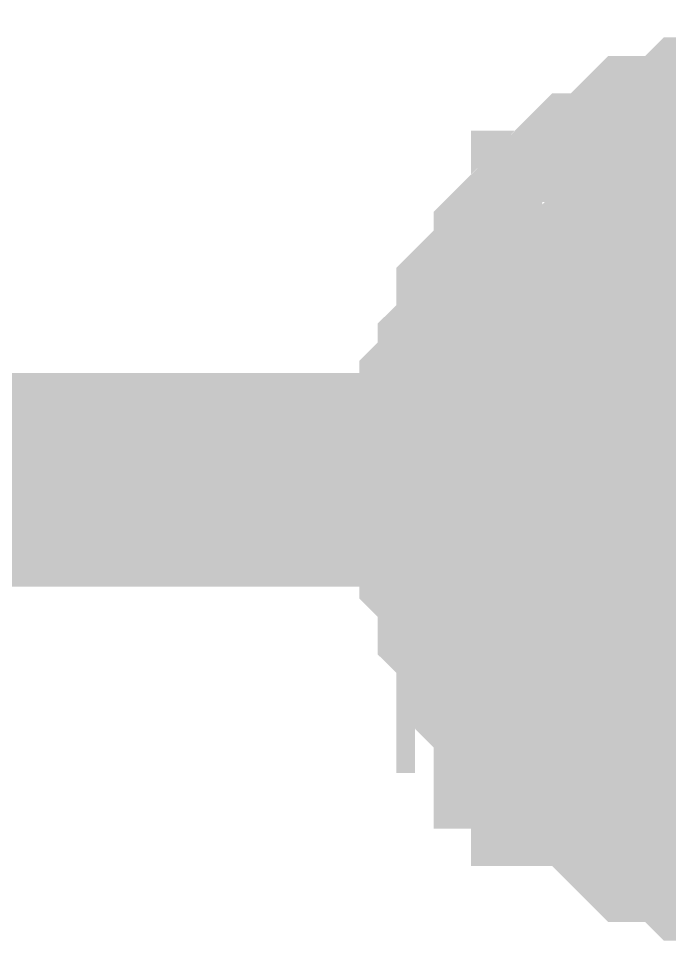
# Model space of a CAD drawing. Header units: inches. Extents: x 0 to 841, y 0 to 594.
# Drawn here: x 433.879 to 434.791, y 236.828 to 238.147 of the extents above; entities that cross this region are included whole.
import ezdxf

# ---------------------------------------------------------------- set-up
doc = ezdxf.new("R2010")
doc.units = ezdxf.units.IN
doc.layers.add('Sheet', color=255, linetype='Continuous')

msp = doc.modelspace()

# ---------------------------------------------------------------- linework, layer by layer
at = {"layer": 'Sheet'}
for points in [[(434.5062, 237.5007, 0.2997, 0.2997, 0), (434.5062, 237.5268, 0.2997, 0.2997, 0), (434.5062, 237.553, 0.2997, 0.2997, 0), (434.5062, 237.5791, 0.2997, 0.2997, 0), (434.5062, 237.6052, 0.2997, 0.2997, 0), (434.5323, 237.6314, 0.2997, 0.2997, 0), (434.5323, 237.6314, 0.2997, 0.2997, 0), (434.5323, 237.6575, 0.2997, 0.2997, 0), (434.5585, 237.6836, 0.2997, 0.2997, 0), (434.5585, 237.7097, 0.2997, 0.2997, 0), (434.5585, 237.7359, 0.2997, 0.2997, 0), (434.5846, 237.762, 0.2997, 0.2997, 0), (434.5846, 237.762, 0.2997, 0.2997, 0), (434.6107, 237.7881, 0.2997, 0.2997, 0), (434.6107, 237.8143, 0.2997, 0.2997, 0), (434.6369, 237.8404, 0.2997, 0.2997, 0), (434.663, 237.8404, 0.2997, 0.2997, 0), (434.663, 237.8665, 0.2997, 0.2997, 0), (434.6891, 237.8927, 0.2997, 0.2997, 0), (434.7153, 237.8927, 0.2997, 0.2997, 0), (434.7414, 237.9188, 0.2997, 0.2997, 0), (434.7414, 237.9188, 0.2997, 0.2997, 0), (434.7675, 237.9449, 0.2997, 0.2997, 0), (434.7937, 237.9449, 0.2997, 0.2997, 0), (434.8198, 237.9449, 0.2997, 0.2997, 0), (434.8459, 237.9711, 0.2997, 0.2997, 0), (434.872, 237.9711, 0.2997, 0.2997, 0), (434.872, 237.9711, 0.2997, 0.2997, 0), (434.8982, 237.9972, 0.2997, 0.2997, 0), (434.9243, 237.9972, 0.2997, 0.2997, 0), (434.9504, 237.9972, 0.2997, 0.2997, 0)], [(434.5062, 237.5007, 0.2997, 0.2997, 0), (434.5062, 237.5268, 0.2997, 0.2997, 0), (434.5062, 237.553, 0.2997, 0.2997, 0), (434.5062, 237.5791, 0.2997, 0.2997, 0), (434.5062, 237.6052, 0.2997, 0.2997, 0), (434.5323, 237.6314, 0.2997, 0.2997, 0), (434.5323, 237.6314, 0.2997, 0.2997, 0), (434.5323, 237.6575, 0.2997, 0.2997, 0), (434.5585, 237.6836, 0.2997, 0.2997, 0), (434.5585, 237.7097, 0.2997, 0.2997, 0), (434.5585, 237.7359, 0.2997, 0.2997, 0), (434.5846, 237.762, 0.2997, 0.2997, 0), (434.5846, 237.762, 0.2997, 0.2997, 0), (434.6107, 237.7881, 0.2997, 0.2997, 0), (434.6107, 237.8143, 0.2997, 0.2997, 0), (434.6369, 237.8404, 0.2997, 0.2997, 0), (434.663, 237.8404, 0.2997, 0.2997, 0), (434.663, 237.8665, 0.2997, 0.2997, 0), (434.6891, 237.8927, 0.2997, 0.2997, 0), (434.7153, 237.8927, 0.2997, 0.2997, 0), (434.7414, 237.9188, 0.2997, 0.2997, 0), (434.7414, 237.9188, 0.2997, 0.2997, 0), (434.7675, 237.9449, 0.2997, 0.2997, 0), (434.7937, 237.9449, 0.2997, 0.2997, 0), (434.8198, 237.9449, 0.2997, 0.2997, 0), (434.8459, 237.9711, 0.2997, 0.2997, 0), (434.872, 237.9711, 0.2997, 0.2997, 0), (434.872, 237.9711, 0.2997, 0.2997, 0), (434.8982, 237.9972, 0.2997, 0.2997, 0), (434.9243, 237.9972, 0.2997, 0.2997, 0), (434.9504, 237.9972, 0.2997, 0.2997, 0)], [(434.5062, 237.5007, 0.2997, 0.2997, 0), (434.5062, 237.5268, 0.2997, 0.2997, 0), (434.5062, 237.553, 0.2997, 0.2997, 0), (434.5062, 237.5791, 0.2997, 0.2997, 0), (434.5062, 237.6052, 0.2997, 0.2997, 0), (434.5323, 237.6314, 0.2997, 0.2997, 0), (434.5323, 237.6314, 0.2997, 0.2997, 0), (434.5323, 237.6575, 0.2997, 0.2997, 0), (434.5585, 237.6836, 0.2997, 0.2997, 0), (434.5585, 237.7097, 0.2997, 0.2997, 0), (434.5585, 237.7359, 0.2997, 0.2997, 0), (434.5846, 237.762, 0.2997, 0.2997, 0), (434.5846, 237.762, 0.2997, 0.2997, 0), (434.6107, 237.7881, 0.2997, 0.2997, 0), (434.6107, 237.8143, 0.2997, 0.2997, 0), (434.6369, 237.8404, 0.2997, 0.2997, 0), (434.663, 237.8404, 0.2997, 0.2997, 0), (434.663, 237.8665, 0.2997, 0.2997, 0), (434.6891, 237.8927, 0.2997, 0.2997, 0), (434.7153, 237.8927, 0.2997, 0.2997, 0), (434.7414, 237.9188, 0.2997, 0.2997, 0), (434.7414, 237.9188, 0.2997, 0.2997, 0), (434.7675, 237.9449, 0.2997, 0.2997, 0), (434.7937, 237.9449, 0.2997, 0.2997, 0), (434.8198, 237.9449, 0.2997, 0.2997, 0), (434.8459, 237.9711, 0.2997, 0.2997, 0), (434.872, 237.9711, 0.2997, 0.2997, 0), (434.872, 237.9711, 0.2997, 0.2997, 0), (434.8982, 237.9972, 0.2997, 0.2997, 0), (434.9243, 237.9972, 0.2997, 0.2997, 0), (434.9504, 237.9972, 0.2997, 0.2997, 0)], [(434.5062, 237.5007, 0.2997, 0.2997, 0), (434.5062, 237.5268, 0.2997, 0.2997, 0), (434.5062, 237.553, 0.2997, 0.2997, 0), (434.5062, 237.5791, 0.2997, 0.2997, 0), (434.5062, 237.6052, 0.2997, 0.2997, 0), (434.5323, 237.6314, 0.2997, 0.2997, 0), (434.5323, 237.6314, 0.2997, 0.2997, 0), (434.5323, 237.6575, 0.2997, 0.2997, 0), (434.5585, 237.6836, 0.2997, 0.2997, 0), (434.5585, 237.7097, 0.2997, 0.2997, 0), (434.5585, 237.7359, 0.2997, 0.2997, 0), (434.5846, 237.762, 0.2997, 0.2997, 0), (434.5846, 237.762, 0.2997, 0.2997, 0), (434.6107, 237.7881, 0.2997, 0.2997, 0), (434.6107, 237.8143, 0.2997, 0.2997, 0), (434.6369, 237.8404, 0.2997, 0.2997, 0), (434.663, 237.8404, 0.2997, 0.2997, 0), (434.663, 237.8665, 0.2997, 0.2997, 0), (434.6891, 237.8927, 0.2997, 0.2997, 0), (434.7153, 237.8927, 0.2997, 0.2997, 0), (434.7414, 237.9188, 0.2997, 0.2997, 0), (434.7414, 237.9188, 0.2997, 0.2997, 0), (434.7675, 237.9449, 0.2997, 0.2997, 0), (434.7937, 237.9449, 0.2997, 0.2997, 0), (434.8198, 237.9449, 0.2997, 0.2997, 0), (434.8459, 237.9711, 0.2997, 0.2997, 0), (434.872, 237.9711, 0.2997, 0.2997, 0), (434.872, 237.9711, 0.2997, 0.2997, 0), (434.8982, 237.9972, 0.2997, 0.2997, 0), (434.9243, 237.9972, 0.2997, 0.2997, 0), (434.9504, 237.9972, 0.2997, 0.2997, 0)], [(434.5062, 237.5007, 0.2997, 0.2997, 0), (434.5062, 237.5268, 0.2997, 0.2997, 0), (434.5062, 237.553, 0.2997, 0.2997, 0), (434.5062, 237.5791, 0.2997, 0.2997, 0), (434.5062, 237.6052, 0.2997, 0.2997, 0), (434.5323, 237.6314, 0.2997, 0.2997, 0), (434.5323, 237.6314, 0.2997, 0.2997, 0), (434.5323, 237.6575, 0.2997, 0.2997, 0), (434.5585, 237.6836, 0.2997, 0.2997, 0), (434.5585, 237.7097, 0.2997, 0.2997, 0), (434.5585, 237.7359, 0.2997, 0.2997, 0), (434.5846, 237.762, 0.2997, 0.2997, 0), (434.5846, 237.762, 0.2997, 0.2997, 0), (434.6107, 237.7881, 0.2997, 0.2997, 0), (434.6107, 237.8143, 0.2997, 0.2997, 0), (434.6369, 237.8404, 0.2997, 0.2997, 0), (434.663, 237.8404, 0.2997, 0.2997, 0), (434.663, 237.8665, 0.2997, 0.2997, 0), (434.6891, 237.8927, 0.2997, 0.2997, 0), (434.7153, 237.8927, 0.2997, 0.2997, 0), (434.7414, 237.9188, 0.2997, 0.2997, 0), (434.7414, 237.9188, 0.2997, 0.2997, 0), (434.7675, 237.9449, 0.2997, 0.2997, 0), (434.7937, 237.9449, 0.2997, 0.2997, 0), (434.8198, 237.9449, 0.2997, 0.2997, 0), (434.8459, 237.9711, 0.2997, 0.2997, 0), (434.872, 237.9711, 0.2997, 0.2997, 0), (434.872, 237.9711, 0.2997, 0.2997, 0), (434.8982, 237.9972, 0.2997, 0.2997, 0), (434.9243, 237.9972, 0.2997, 0.2997, 0), (434.9504, 237.9972, 0.2997, 0.2997, 0)], [(434.5062, 237.5007, 0.0991, 0.0991, 0), (434.5062, 237.5268, 0.0991, 0.0991, 0), (434.5062, 237.553, 0.0991, 0.0991, 0), (434.5062, 237.5791, 0.0991, 0.0991, 0), (434.5062, 237.6052, 0.0991, 0.0991, 0), (434.5323, 237.6314, 0.0991, 0.0991, 0), (434.5323, 237.6314, 0.0991, 0.0991, 0), (434.5323, 237.6575, 0.0991, 0.0991, 0), (434.5585, 237.6836, 0.0991, 0.0991, 0), (434.5585, 237.7097, 0.0991, 0.0991, 0), (434.5585, 237.7359, 0.0991, 0.0991, 0), (434.5846, 237.762, 0.0991, 0.0991, 0), (434.5846, 237.762, 0.0991, 0.0991, 0), (434.6107, 237.7881, 0.0991, 0.0991, 0), (434.6107, 237.8143, 0.0991, 0.0991, 0), (434.6369, 237.8404, 0.0991, 0.0991, 0), (434.663, 237.8404, 0.0991, 0.0991, 0), (434.663, 237.8665, 0.0991, 0.0991, 0), (434.6891, 237.8927, 0.0991, 0.0991, 0), (434.7153, 237.8927, 0.0991, 0.0991, 0), (434.7414, 237.9188, 0.0991, 0.0991, 0), (434.7414, 237.9188, 0.0991, 0.0991, 0), (434.7675, 237.9449, 0.0991, 0.0991, 0), (434.7937, 237.9449, 0.0991, 0.0991, 0), (434.8198, 237.9449, 0.0991, 0.0991, 0), (434.8459, 237.9711, 0.0991, 0.0991, 0)], [(434.5062, 237.5007, 0.0991, 0.0991, 0), (434.5062, 237.5268, 0.0991, 0.0991, 0), (434.5062, 237.553, 0.0991, 0.0991, 0), (434.5062, 237.5791, 0.0991, 0.0991, 0), (434.5062, 237.6052, 0.0991, 0.0991, 0), (434.5323, 237.6314, 0.0991, 0.0991, 0), (434.5323, 237.6314, 0.0991, 0.0991, 0), (434.5323, 237.6575, 0.0991, 0.0991, 0), (434.5585, 237.6836, 0.0991, 0.0991, 0), (434.5585, 237.7097, 0.0991, 0.0991, 0), (434.5585, 237.7359, 0.0991, 0.0991, 0), (434.5846, 237.762, 0.0991, 0.0991, 0), (434.5846, 237.762, 0.0991, 0.0991, 0), (434.6107, 237.7881, 0.0991, 0.0991, 0), (434.6107, 237.8143, 0.0991, 0.0991, 0), (434.6369, 237.8404, 0.0991, 0.0991, 0), (434.663, 237.8404, 0.0991, 0.0991, 0), (434.663, 237.8665, 0.0991, 0.0991, 0), (434.6891, 237.8927, 0.0991, 0.0991, 0), (434.7153, 237.8927, 0.0991, 0.0991, 0), (434.7414, 237.9188, 0.0991, 0.0991, 0), (434.7414, 237.9188, 0.0991, 0.0991, 0), (434.7675, 237.9449, 0.0991, 0.0991, 0), (434.7937, 237.9449, 0.0991, 0.0991, 0), (434.8198, 237.9449, 0.0991, 0.0991, 0), (434.8459, 237.9711, 0.0991, 0.0991, 0)], [(434.5062, 237.5007, 0.0991, 0.0991, 0), (434.5062, 237.5268, 0.0991, 0.0991, 0), (434.5062, 237.553, 0.0991, 0.0991, 0), (434.5062, 237.5791, 0.0991, 0.0991, 0), (434.5062, 237.6052, 0.0991, 0.0991, 0), (434.5323, 237.6314, 0.0991, 0.0991, 0), (434.5323, 237.6314, 0.0991, 0.0991, 0), (434.5323, 237.6575, 0.0991, 0.0991, 0), (434.5585, 237.6836, 0.0991, 0.0991, 0), (434.5585, 237.7097, 0.0991, 0.0991, 0), (434.5585, 237.7359, 0.0991, 0.0991, 0), (434.5846, 237.762, 0.0991, 0.0991, 0), (434.5846, 237.762, 0.0991, 0.0991, 0), (434.6107, 237.7881, 0.0991, 0.0991, 0), (434.6107, 237.8143, 0.0991, 0.0991, 0), (434.6369, 237.8404, 0.0991, 0.0991, 0), (434.663, 237.8404, 0.0991, 0.0991, 0), (434.663, 237.8665, 0.0991, 0.0991, 0), (434.6891, 237.8927, 0.0991, 0.0991, 0), (434.7153, 237.8927, 0.0991, 0.0991, 0), (434.7414, 237.9188, 0.0991, 0.0991, 0), (434.7414, 237.9188, 0.0991, 0.0991, 0), (434.7675, 237.9449, 0.0991, 0.0991, 0), (434.7937, 237.9449, 0.0991, 0.0991, 0), (434.8198, 237.9449, 0.0991, 0.0991, 0), (434.8459, 237.9711, 0.0991, 0.0991, 0)], [(434.5062, 237.5007, 0.0991, 0.0991, 0), (434.5062, 237.5268, 0.0991, 0.0991, 0), (434.5062, 237.553, 0.0991, 0.0991, 0), (434.5062, 237.5791, 0.0991, 0.0991, 0), (434.5062, 237.6052, 0.0991, 0.0991, 0), (434.5323, 237.6314, 0.0991, 0.0991, 0), (434.5323, 237.6314, 0.0991, 0.0991, 0), (434.5323, 237.6575, 0.0991, 0.0991, 0), (434.5585, 237.6836, 0.0991, 0.0991, 0), (434.5585, 237.7097, 0.0991, 0.0991, 0), (434.5585, 237.7359, 0.0991, 0.0991, 0), (434.5846, 237.762, 0.0991, 0.0991, 0), (434.5846, 237.762, 0.0991, 0.0991, 0), (434.6107, 237.7881, 0.0991, 0.0991, 0), (434.6107, 237.8143, 0.0991, 0.0991, 0), (434.6369, 237.8404, 0.0991, 0.0991, 0), (434.663, 237.8404, 0.0991, 0.0991, 0), (434.663, 237.8665, 0.0991, 0.0991, 0), (434.6891, 237.8927, 0.0991, 0.0991, 0), (434.7153, 237.8927, 0.0991, 0.0991, 0), (434.7414, 237.9188, 0.0991, 0.0991, 0), (434.7414, 237.9188, 0.0991, 0.0991, 0), (434.7675, 237.9449, 0.0991, 0.0991, 0), (434.7937, 237.9449, 0.0991, 0.0991, 0), (434.8198, 237.9449, 0.0991, 0.0991, 0), (434.8459, 237.9711, 0.0991, 0.0991, 0)], [(434.5062, 237.5007, 0.0991, 0.0991, 0), (434.5062, 237.5268, 0.0991, 0.0991, 0), (434.5062, 237.553, 0.0991, 0.0991, 0), (434.5062, 237.5791, 0.0991, 0.0991, 0), (434.5062, 237.6052, 0.0991, 0.0991, 0), (434.5323, 237.6314, 0.0991, 0.0991, 0), (434.5323, 237.6314, 0.0991, 0.0991, 0), (434.5323, 237.6575, 0.0991, 0.0991, 0), (434.5585, 237.6836, 0.0991, 0.0991, 0), (434.5585, 237.7097, 0.0991, 0.0991, 0), (434.5585, 237.7359, 0.0991, 0.0991, 0), (434.5846, 237.762, 0.0991, 0.0991, 0), (434.5846, 237.762, 0.0991, 0.0991, 0), (434.6107, 237.7881, 0.0991, 0.0991, 0), (434.6107, 237.8143, 0.0991, 0.0991, 0), (434.6369, 237.8404, 0.0991, 0.0991, 0), (434.663, 237.8404, 0.0991, 0.0991, 0), (434.663, 237.8665, 0.0991, 0.0991, 0), (434.6891, 237.8927, 0.0991, 0.0991, 0), (434.7153, 237.8927, 0.0991, 0.0991, 0), (434.7414, 237.9188, 0.0991, 0.0991, 0), (434.7414, 237.9188, 0.0991, 0.0991, 0), (434.7675, 237.9449, 0.0991, 0.0991, 0), (434.7937, 237.9449, 0.0991, 0.0991, 0), (434.8198, 237.9449, 0.0991, 0.0991, 0), (434.8459, 237.9711, 0.0991, 0.0991, 0)], [(430.0117, 237.5007, 0.2997, 0.2997, 0), (435.0027, 237.5007, 0.2997, 0.2997, 0), (442.5023, 237.5007, 0.2997, 0.2997, 0)], [(434.9504, 236.9781, 0.2997, 0.2997, 0), (434.9243, 236.9781, 0.2997, 0.2997, 0), (434.8982, 236.9781, 0.2997, 0.2997, 0), (434.872, 237.0042, 0.2997, 0.2997, 0), (434.872, 237.0042, 0.2997, 0.2997, 0), (434.8459, 237.0042, 0.2997, 0.2997, 0), (434.8198, 237.0304, 0.2997, 0.2997, 0), (434.7937, 237.0304, 0.2997, 0.2997, 0), (434.7675, 237.0304, 0.2997, 0.2997, 0), (434.7414, 237.0565, 0.2997, 0.2997, 0), (434.7414, 237.0565, 0.2997, 0.2997, 0), (434.7153, 237.0826, 0.2997, 0.2997, 0), (434.6891, 237.1087, 0.2997, 0.2997, 0), (434.663, 237.1087, 0.2997, 0.2997, 0), (434.663, 237.1349, 0.2997, 0.2997, 0), (434.6369, 237.161, 0.2997, 0.2997, 0), (434.6107, 237.161, 0.2997, 0.2997, 0), (434.6107, 237.1871, 0.2997, 0.2997, 0), (434.5846, 237.2133, 0.2997, 0.2997, 0), (434.5846, 237.2394, 0.2997, 0.2997, 0), (434.5585, 237.2394, 0.2997, 0.2997, 0), (434.5585, 237.2655, 0.2997, 0.2997, 0), (434.5585, 237.2917, 0.2997, 0.2997, 0), (434.5323, 237.3178, 0.2997, 0.2997, 0), (434.5323, 237.3439, 0.2997, 0.2997, 0), (434.5323, 237.3701, 0.2997, 0.2997, 0), (434.5062, 237.3962, 0.2997, 0.2997, 0), (434.5062, 237.4223, 0.2997, 0.2997, 0), (434.5062, 237.4484, 0.2997, 0.2997, 0), (434.5062, 237.4746, 0.2997, 0.2997, 0), (434.5062, 237.5007, 0.2997, 0.2997, 0)], [(434.5062, 237.5007, 0.2997, 0.2997, 0), (434.5062, 237.5007, 0.2997, 0.2997, 0)], [(434.9504, 236.9781, 0.2997, 0.2997, 0), (434.9243, 236.9781, 0.2997, 0.2997, 0), (434.8982, 236.9781, 0.2997, 0.2997, 0), (434.872, 237.0042, 0.2997, 0.2997, 0), (434.872, 237.0042, 0.2997, 0.2997, 0), (434.8459, 237.0042, 0.2997, 0.2997, 0), (434.8198, 237.0304, 0.2997, 0.2997, 0), (434.7937, 237.0304, 0.2997, 0.2997, 0), (434.7675, 237.0304, 0.2997, 0.2997, 0), (434.7414, 237.0565, 0.2997, 0.2997, 0), (434.7414, 237.0565, 0.2997, 0.2997, 0), (434.7153, 237.0826, 0.2997, 0.2997, 0), (434.6891, 237.1087, 0.2997, 0.2997, 0), (434.663, 237.1087, 0.2997, 0.2997, 0), (434.663, 237.1349, 0.2997, 0.2997, 0), (434.6369, 237.161, 0.2997, 0.2997, 0), (434.6107, 237.161, 0.2997, 0.2997, 0), (434.6107, 237.1871, 0.2997, 0.2997, 0), (434.5846, 237.2133, 0.2997, 0.2997, 0), (434.5846, 237.2394, 0.2997, 0.2997, 0), (434.5585, 237.2394, 0.2997, 0.2997, 0), (434.5585, 237.2655, 0.2997, 0.2997, 0), (434.5585, 237.2917, 0.2997, 0.2997, 0), (434.5323, 237.3178, 0.2997, 0.2997, 0), (434.5323, 237.3439, 0.2997, 0.2997, 0), (434.5323, 237.3701, 0.2997, 0.2997, 0), (434.5062, 237.3962, 0.2997, 0.2997, 0), (434.5062, 237.4223, 0.2997, 0.2997, 0), (434.5062, 237.4484, 0.2997, 0.2997, 0), (434.5062, 237.4746, 0.2997, 0.2997, 0), (434.5062, 237.5007, 0.2997, 0.2997, 0)], [(434.5062, 237.5007, 0.2997, 0.2997, 0), (434.5062, 237.5007, 0.2997, 0.2997, 0)], [(434.9504, 236.9781, 0.2997, 0.2997, 0), (434.9243, 236.9781, 0.2997, 0.2997, 0), (434.8982, 236.9781, 0.2997, 0.2997, 0), (434.872, 237.0042, 0.2997, 0.2997, 0), (434.872, 237.0042, 0.2997, 0.2997, 0), (434.8459, 237.0042, 0.2997, 0.2997, 0), (434.8198, 237.0304, 0.2997, 0.2997, 0), (434.7937, 237.0304, 0.2997, 0.2997, 0), (434.7675, 237.0304, 0.2997, 0.2997, 0), (434.7414, 237.0565, 0.2997, 0.2997, 0), (434.7414, 237.0565, 0.2997, 0.2997, 0), (434.7153, 237.0826, 0.2997, 0.2997, 0), (434.6891, 237.1087, 0.2997, 0.2997, 0), (434.663, 237.1087, 0.2997, 0.2997, 0), (434.663, 237.1349, 0.2997, 0.2997, 0), (434.6369, 237.161, 0.2997, 0.2997, 0), (434.6107, 237.161, 0.2997, 0.2997, 0), (434.6107, 237.1871, 0.2997, 0.2997, 0), (434.5846, 237.2133, 0.2997, 0.2997, 0), (434.5846, 237.2394, 0.2997, 0.2997, 0), (434.5585, 237.2394, 0.2997, 0.2997, 0), (434.5585, 237.2655, 0.2997, 0.2997, 0), (434.5585, 237.2917, 0.2997, 0.2997, 0), (434.5323, 237.3178, 0.2997, 0.2997, 0), (434.5323, 237.3439, 0.2997, 0.2997, 0), (434.5323, 237.3701, 0.2997, 0.2997, 0), (434.5062, 237.3962, 0.2997, 0.2997, 0), (434.5062, 237.4223, 0.2997, 0.2997, 0), (434.5062, 237.4484, 0.2997, 0.2997, 0), (434.5062, 237.4746, 0.2997, 0.2997, 0), (434.5062, 237.5007, 0.2997, 0.2997, 0)], [(434.5062, 237.5007, 0.2997, 0.2997, 0), (434.5062, 237.5007, 0.2997, 0.2997, 0)], [(434.9504, 236.9781, 0.2997, 0.2997, 0), (434.9243, 236.9781, 0.2997, 0.2997, 0), (434.8982, 236.9781, 0.2997, 0.2997, 0), (434.872, 237.0042, 0.2997, 0.2997, 0), (434.872, 237.0042, 0.2997, 0.2997, 0), (434.8459, 237.0042, 0.2997, 0.2997, 0), (434.8198, 237.0304, 0.2997, 0.2997, 0), (434.7937, 237.0304, 0.2997, 0.2997, 0), (434.7675, 237.0304, 0.2997, 0.2997, 0), (434.7414, 237.0565, 0.2997, 0.2997, 0), (434.7414, 237.0565, 0.2997, 0.2997, 0), (434.7153, 237.0826, 0.2997, 0.2997, 0), (434.6891, 237.1087, 0.2997, 0.2997, 0), (434.663, 237.1087, 0.2997, 0.2997, 0), (434.663, 237.1349, 0.2997, 0.2997, 0), (434.6369, 237.161, 0.2997, 0.2997, 0), (434.6107, 237.161, 0.2997, 0.2997, 0), (434.6107, 237.1871, 0.2997, 0.2997, 0), (434.5846, 237.2133, 0.2997, 0.2997, 0), (434.5846, 237.2394, 0.2997, 0.2997, 0), (434.5585, 237.2394, 0.2997, 0.2997, 0), (434.5585, 237.2655, 0.2997, 0.2997, 0), (434.5585, 237.2917, 0.2997, 0.2997, 0), (434.5323, 237.3178, 0.2997, 0.2997, 0), (434.5323, 237.3439, 0.2997, 0.2997, 0), (434.5323, 237.3701, 0.2997, 0.2997, 0), (434.5062, 237.3962, 0.2997, 0.2997, 0), (434.5062, 237.4223, 0.2997, 0.2997, 0), (434.5062, 237.4484, 0.2997, 0.2997, 0), (434.5062, 237.4746, 0.2997, 0.2997, 0), (434.5062, 237.5007, 0.2997, 0.2997, 0)], [(434.5062, 237.5007, 0.2997, 0.2997, 0), (434.5062, 237.5007, 0.2997, 0.2997, 0)], [(434.9504, 236.9781, 0.2997, 0.2997, 0), (434.9243, 236.9781, 0.2997, 0.2997, 0), (434.8982, 236.9781, 0.2997, 0.2997, 0), (434.872, 237.0042, 0.2997, 0.2997, 0), (434.872, 237.0042, 0.2997, 0.2997, 0), (434.8459, 237.0042, 0.2997, 0.2997, 0), (434.8198, 237.0304, 0.2997, 0.2997, 0), (434.7937, 237.0304, 0.2997, 0.2997, 0), (434.7675, 237.0304, 0.2997, 0.2997, 0), (434.7414, 237.0565, 0.2997, 0.2997, 0), (434.7414, 237.0565, 0.2997, 0.2997, 0), (434.7153, 237.0826, 0.2997, 0.2997, 0), (434.6891, 237.1087, 0.2997, 0.2997, 0), (434.663, 237.1087, 0.2997, 0.2997, 0), (434.663, 237.1349, 0.2997, 0.2997, 0), (434.6369, 237.161, 0.2997, 0.2997, 0), (434.6107, 237.161, 0.2997, 0.2997, 0), (434.6107, 237.1871, 0.2997, 0.2997, 0), (434.5846, 237.2133, 0.2997, 0.2997, 0), (434.5846, 237.2394, 0.2997, 0.2997, 0), (434.5585, 237.2394, 0.2997, 0.2997, 0), (434.5585, 237.2655, 0.2997, 0.2997, 0), (434.5585, 237.2917, 0.2997, 0.2997, 0), (434.5323, 237.3178, 0.2997, 0.2997, 0), (434.5323, 237.3439, 0.2997, 0.2997, 0), (434.5323, 237.3701, 0.2997, 0.2997, 0), (434.5062, 237.3962, 0.2997, 0.2997, 0), (434.5062, 237.4223, 0.2997, 0.2997, 0), (434.5062, 237.4484, 0.2997, 0.2997, 0), (434.5062, 237.4746, 0.2997, 0.2997, 0), (434.5062, 237.5007, 0.2997, 0.2997, 0)], [(434.5062, 237.5007, 0.2997, 0.2997, 0), (434.5062, 237.5007, 0.2997, 0.2997, 0)], [(434.8459, 237.0042, 0.0991, 0.0991, 0), (434.8198, 237.0304, 0.0991, 0.0991, 0), (434.7937, 237.0304, 0.0991, 0.0991, 0), (434.7675, 237.0304, 0.0991, 0.0991, 0), (434.7414, 237.0565, 0.0991, 0.0991, 0), (434.7414, 237.0565, 0.0991, 0.0991, 0), (434.7153, 237.0826, 0.0991, 0.0991, 0), (434.6891, 237.1087, 0.0991, 0.0991, 0), (434.663, 237.1087, 0.0991, 0.0991, 0), (434.663, 237.1349, 0.0991, 0.0991, 0), (434.6369, 237.161, 0.0991, 0.0991, 0), (434.6107, 237.161, 0.0991, 0.0991, 0), (434.6107, 237.1871, 0.0991, 0.0991, 0), (434.5846, 237.2133, 0.0991, 0.0991, 0), (434.5846, 237.2394, 0.0991, 0.0991, 0), (434.5585, 237.2394, 0.0991, 0.0991, 0), (434.5585, 237.2655, 0.0991, 0.0991, 0), (434.5585, 237.2917, 0.0991, 0.0991, 0), (434.5323, 237.3178, 0.0991, 0.0991, 0), (434.5323, 237.3439, 0.0991, 0.0991, 0), (434.5323, 237.3701, 0.0991, 0.0991, 0), (434.5062, 237.3962, 0.0991, 0.0991, 0), (434.5062, 237.4223, 0.0991, 0.0991, 0), (434.5062, 237.4484, 0.0991, 0.0991, 0), (434.5062, 237.4746, 0.0991, 0.0991, 0), (434.5062, 237.5007, 0.0991, 0.0991, 0)], [(434.5062, 237.5007, 0.0991, 0.0991, 0), (434.5062, 237.5007, 0.0991, 0.0991, 0)], [(434.8459, 237.0042, 0.0991, 0.0991, 0), (434.8198, 237.0304, 0.0991, 0.0991, 0), (434.7937, 237.0304, 0.0991, 0.0991, 0), (434.7675, 237.0304, 0.0991, 0.0991, 0), (434.7414, 237.0565, 0.0991, 0.0991, 0), (434.7414, 237.0565, 0.0991, 0.0991, 0), (434.7153, 237.0826, 0.0991, 0.0991, 0), (434.6891, 237.1087, 0.0991, 0.0991, 0), (434.663, 237.1087, 0.0991, 0.0991, 0), (434.663, 237.1349, 0.0991, 0.0991, 0), (434.6369, 237.161, 0.0991, 0.0991, 0), (434.6107, 237.161, 0.0991, 0.0991, 0), (434.6107, 237.1871, 0.0991, 0.0991, 0), (434.5846, 237.2133, 0.0991, 0.0991, 0), (434.5846, 237.2394, 0.0991, 0.0991, 0), (434.5585, 237.2394, 0.0991, 0.0991, 0), (434.5585, 237.2655, 0.0991, 0.0991, 0), (434.5585, 237.2917, 0.0991, 0.0991, 0), (434.5323, 237.3178, 0.0991, 0.0991, 0), (434.5323, 237.3439, 0.0991, 0.0991, 0), (434.5323, 237.3701, 0.0991, 0.0991, 0), (434.5062, 237.3962, 0.0991, 0.0991, 0), (434.5062, 237.4223, 0.0991, 0.0991, 0), (434.5062, 237.4484, 0.0991, 0.0991, 0), (434.5062, 237.4746, 0.0991, 0.0991, 0), (434.5062, 237.5007, 0.0991, 0.0991, 0)], [(434.5062, 237.5007, 0.0991, 0.0991, 0), (434.5062, 237.5007, 0.0991, 0.0991, 0)], [(434.8459, 237.0042, 0.0991, 0.0991, 0), (434.8198, 237.0304, 0.0991, 0.0991, 0), (434.7937, 237.0304, 0.0991, 0.0991, 0), (434.7675, 237.0304, 0.0991, 0.0991, 0), (434.7414, 237.0565, 0.0991, 0.0991, 0), (434.7414, 237.0565, 0.0991, 0.0991, 0), (434.7153, 237.0826, 0.0991, 0.0991, 0), (434.6891, 237.1087, 0.0991, 0.0991, 0), (434.663, 237.1087, 0.0991, 0.0991, 0), (434.663, 237.1349, 0.0991, 0.0991, 0), (434.6369, 237.161, 0.0991, 0.0991, 0), (434.6107, 237.161, 0.0991, 0.0991, 0), (434.6107, 237.1871, 0.0991, 0.0991, 0), (434.5846, 237.2133, 0.0991, 0.0991, 0), (434.5846, 237.2394, 0.0991, 0.0991, 0), (434.5585, 237.2394, 0.0991, 0.0991, 0), (434.5585, 237.2655, 0.0991, 0.0991, 0), (434.5585, 237.2917, 0.0991, 0.0991, 0), (434.5323, 237.3178, 0.0991, 0.0991, 0), (434.5323, 237.3439, 0.0991, 0.0991, 0), (434.5323, 237.3701, 0.0991, 0.0991, 0), (434.5062, 237.3962, 0.0991, 0.0991, 0), (434.5062, 237.4223, 0.0991, 0.0991, 0), (434.5062, 237.4484, 0.0991, 0.0991, 0), (434.5062, 237.4746, 0.0991, 0.0991, 0), (434.5062, 237.5007, 0.0991, 0.0991, 0)], [(434.5062, 237.5007, 0.0991, 0.0991, 0), (434.5062, 237.5007, 0.0991, 0.0991, 0)], [(434.8459, 237.0042, 0.0991, 0.0991, 0), (434.8198, 237.0304, 0.0991, 0.0991, 0), (434.7937, 237.0304, 0.0991, 0.0991, 0), (434.7675, 237.0304, 0.0991, 0.0991, 0), (434.7414, 237.0565, 0.0991, 0.0991, 0), (434.7414, 237.0565, 0.0991, 0.0991, 0), (434.7153, 237.0826, 0.0991, 0.0991, 0), (434.6891, 237.1087, 0.0991, 0.0991, 0), (434.663, 237.1087, 0.0991, 0.0991, 0), (434.663, 237.1349, 0.0991, 0.0991, 0), (434.6369, 237.161, 0.0991, 0.0991, 0), (434.6107, 237.161, 0.0991, 0.0991, 0), (434.6107, 237.1871, 0.0991, 0.0991, 0), (434.5846, 237.2133, 0.0991, 0.0991, 0), (434.5846, 237.2394, 0.0991, 0.0991, 0), (434.5585, 237.2394, 0.0991, 0.0991, 0), (434.5585, 237.2655, 0.0991, 0.0991, 0), (434.5585, 237.2917, 0.0991, 0.0991, 0), (434.5323, 237.3178, 0.0991, 0.0991, 0), (434.5323, 237.3439, 0.0991, 0.0991, 0), (434.5323, 237.3701, 0.0991, 0.0991, 0), (434.5062, 237.3962, 0.0991, 0.0991, 0), (434.5062, 237.4223, 0.0991, 0.0991, 0), (434.5062, 237.4484, 0.0991, 0.0991, 0), (434.5062, 237.4746, 0.0991, 0.0991, 0), (434.5062, 237.5007, 0.0991, 0.0991, 0)], [(434.5062, 237.5007, 0.0991, 0.0991, 0), (434.5062, 237.5007, 0.0991, 0.0991, 0)], [(434.8459, 237.0042, 0.0991, 0.0991, 0), (434.8198, 237.0304, 0.0991, 0.0991, 0), (434.7937, 237.0304, 0.0991, 0.0991, 0), (434.7675, 237.0304, 0.0991, 0.0991, 0), (434.7414, 237.0565, 0.0991, 0.0991, 0), (434.7414, 237.0565, 0.0991, 0.0991, 0), (434.7153, 237.0826, 0.0991, 0.0991, 0), (434.6891, 237.1087, 0.0991, 0.0991, 0), (434.663, 237.1087, 0.0991, 0.0991, 0), (434.663, 237.1349, 0.0991, 0.0991, 0), (434.6369, 237.161, 0.0991, 0.0991, 0), (434.6107, 237.161, 0.0991, 0.0991, 0), (434.6107, 237.1871, 0.0991, 0.0991, 0), (434.5846, 237.2133, 0.0991, 0.0991, 0), (434.5846, 237.2394, 0.0991, 0.0991, 0), (434.5585, 237.2394, 0.0991, 0.0991, 0), (434.5585, 237.2655, 0.0991, 0.0991, 0), (434.5585, 237.2917, 0.0991, 0.0991, 0), (434.5323, 237.3178, 0.0991, 0.0991, 0), (434.5323, 237.3439, 0.0991, 0.0991, 0), (434.5323, 237.3701, 0.0991, 0.0991, 0), (434.5062, 237.3962, 0.0991, 0.0991, 0), (434.5062, 237.4223, 0.0991, 0.0991, 0), (434.5062, 237.4484, 0.0991, 0.0991, 0), (434.5062, 237.4746, 0.0991, 0.0991, 0), (434.5062, 237.5007, 0.0991, 0.0991, 0)], [(434.5062, 237.5007, 0.0991, 0.0991, 0), (434.5062, 237.5007, 0.0991, 0.0991, 0)]]:
    msp.add_lwpolyline(points, format="xyseb", dxfattribs=at)
msp.add_lwpolyline([(434.746, 237.5, 0.508, 0.508, 1), (435.254, 237.5, 0.508, 0.508, 1)], format="xyseb", close=True, dxfattribs=at)

doc.saveas('drawing.dxf')
